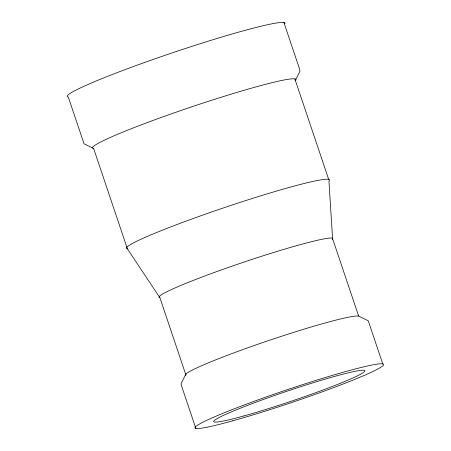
<?xml version="1.0" encoding="UTF-8"?>
<svg xmlns="http://www.w3.org/2000/svg" width="451" height="451" viewBox="0 0 451 451"><rect width="100%" height="100%" fill="white"/><g stroke="black" fill="none" stroke-linecap="round" stroke-linejoin="round"><path stroke-width="0.68" d="M295.157 80.802L299.954 71.269L299.633 69.228L283.921 22.55M185.902 374.054L181.105 383.587L181.37 385.363L195.869 428.45M185.919 375.029L159.908 297.739L127.413 248.845L93.628 148.447L84.021 143.751L68.31 97.072A114.875 7.814 -18.6 0 1 170.151 53.579A114.875 7.814 -18.6 0 1 284.964 23.638M185.4 375.373A91.897 6.252 -18.6 0 1 263.863 342.179A91.897 6.252 -18.6 0 1 358.641 316.083L368.247 320.779L382.747 363.867M294.858 78.897L328.649 179.295M358.641 316.083L332.404 238.122A91.897 6.252 -18.6 0 0 233.866 265.521A91.897 6.252 -18.6 0 0 159.908 297.739M332.646 239.763L328.948 181.201A107.214 7.295 -18.6 0 0 226.881 206.767A107.214 7.295 -18.6 0 0 127.413 248.845M93.628 148.447A107.214 7.295 -18.6 0 1 188.676 107.857A107.214 7.295 -18.6 0 1 295.828 79.912M243.929 415.929A79.748 5.423 -18.6 0 0 364.363 371.714A79.748 5.423 -18.6 0 0 259.635 400.832A79.748 5.423 -18.6 0 0 243.929 415.929M232.654 420.839A99.558 6.771 -18.6 0 0 383.012 365.643A99.558 6.771 -18.6 0 0 252.261 401.993A99.558 6.771 -18.6 0 0 232.654 420.839"/></g></svg>
